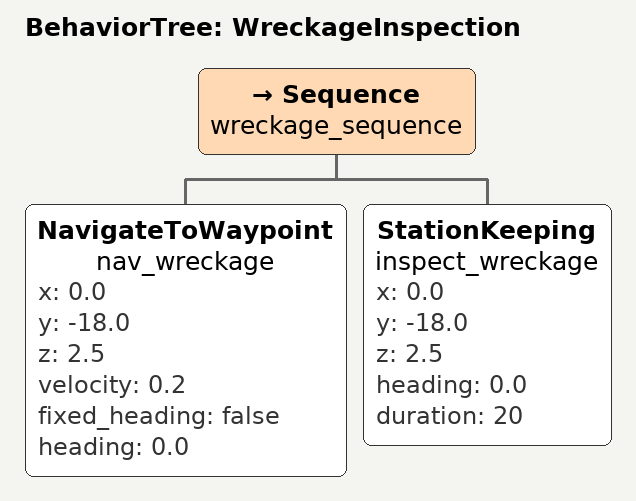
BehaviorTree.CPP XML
<?xml version="1.0" encoding="UTF-8"?>
<!-- Wreckage inspection near the rock (0.0, -18.0, 3.0 from blueye_config). -->
<root BTCPP_format="4" main_tree_to_execute="WreckageInspection">
  <BehaviorTree ID="WreckageInspection">
    <Sequence name="wreckage_sequence">
      <NavigateToWaypoint name="nav_wreckage"
                          x="0.0" y="-18.0" z="2.5"
                          velocity="0.2" fixed_heading="false" heading="0.0"/>
      <StationKeeping name="inspect_wreckage"
                      x="0.0" y="-18.0" z="2.5"
                      heading="0.0" duration="20"/>
    </Sequence>
  </BehaviorTree>
</root>
